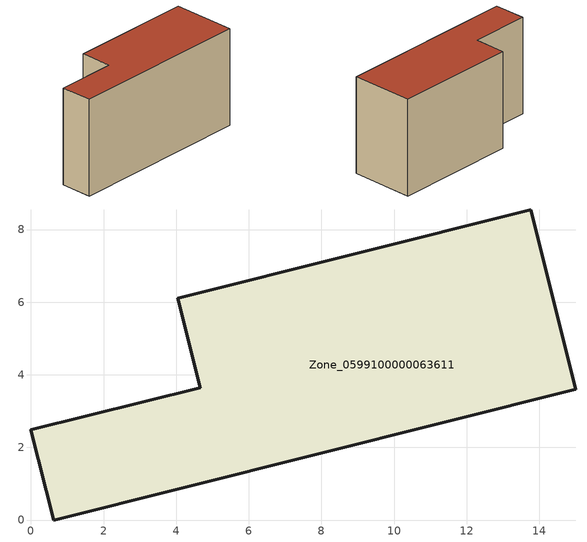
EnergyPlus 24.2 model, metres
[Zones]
Zone_0599100000063611
 floor ground (C_G): 0,2.49 4.66,3.65 4.04,6.11 13.76,8.54 15,3.6 0.63,0 z0
 wall outside (C_F): 4.66,3.65 0,2.49 0.63,0 15,3.6 13.76,8.54 4.04,6.11 4.66,3.65 z0:7.88
 roof outside (C_R): 13.76,8.54 4.04,6.11 4.66,3.65 0,2.49 0.63,0 15,3.6 z7.88
[BUILDING]
Pand.0599100000063611: North Axis=0; Terrain=City; Loads Convergence Tolerance Value=0.04; Temperature Convergence Tolerance Value=0.4; Solar Distribution=FullExterior; Maximum Number of Warmup Days=25; Minimum Number of Warmup Days=1
[Site:Location]
Rotterdam.The.Hague.AP_ZH_NLD Design_Conditions: Latitude=51.96; Longitude=4.45; Time Zone=1; Elevation=-4.5
[SITE:GROUNDTEMPERATURE:BUILDINGSURFACE]
18, 18, 18, 18, 18, 18, 18, 18, 18, 18, 18, 18
[MATERIAL] Thermal Absorptance=0.9; Solar Absorptance=0.7; Visible Absorptance=0.7
Name | Roughness | Thickness | Conductivity | Density | Specific Heat
G.TI.1975-1991 | MediumSmooth | 0.15 | 0.288461 | 540 | 1210
F.TI.1975-1991 | Rough | 0.3 | 0.230769 | 1920 | 840
R.TI.1975-1991 | MediumRough | 0.2 | 0.153846 | 1500 | 1000
[CONSTRUCTION]
C_G: G.TI.1975-1991
C_F: F.TI.1975-1991
C_R: R.TI.1975-1991
[ZONE]
Zone_0599100000063611: Type=1; Multiplier=1; Ceiling Height=Autocalculate; Volume=Autocalculate; Floor Area=autocalculate; Part of Total Floor Area=Yes
[ZONEINFILTRATION:DESIGNFLOWRATE]
Infil_Zone_0599100000063611: Zone or ZoneList or Space or SpaceList=Zone_0599100000063611; Schedule=AlwaysOn; Design Flow Rate Calculation Method=Flow/Area; Flow Rate per Floor Area=0.003; Constant Term Coefficient=1; Temperature Term Coefficient=0; Velocity Term Coefficient=0; Velocity Squared Term Coefficient=0
[HVACTEMPLATE:ZONE:IDEALLOADSAIRSYSTEM]
Zone_0599100000063611: Maximum Heating Supply Air Temperature=50; Minimum Cooling Supply Air Temperature=13; Maximum Heating Supply Air Humidity Ratio=0.0156; Minimum Cooling Supply Air Humidity Ratio=0.0077; Heating Limit=NoLimit; Cooling Limit=NoLimit; Dehumidification Control Type=ConstantSensibleHeatRatio; Cooling Sensible Heat Ratio=0.7; Dehumidification Setpoint=60; Humidification Control Type=None; Humidification Setpoint=30; Outdoor Air Method=None; Outdoor Air Flow Rate per Person=0.00944; Outdoor Air Flow Rate per Zone Floor Area=0; Outdoor Air Flow Rate per Zone=0; Demand Controlled Ventilation Type=None; Outdoor Air Economizer Type=NoEconomizer; Heat Recovery Type=None; Sensible Heat Recovery Effectiveness=0.7; Latent Heat Recovery Effectiveness=0.65
[ZONECONTROL:THERMOSTAT]
ThermostatControl_Zone_0599100000063611: Zone or ZoneList=Zone_0599100000063611; Control Type Schedule=DualSetpointControlType; Control 1=Thermostat_Zone_0599100000063611; Temperature Difference Between Cutout And Setpoint=0
[THERMOSTATSETPOINT:DUALSETPOINT]
Thermostat_Zone_0599100000063611: Heating Setpoint Temperature Schedule=HeatingSetpoint_Zone_0599100000063611; Cooling Setpoint Temperature Schedule=CoolingSetpoint_Zone_0599100000063611
[SCHEDULE:COMPACT]
HeatingSetpoint_Zone_0599100000063611: Through: 12/31, For: AllDays, Until: 24:00, 21
CoolingSetpoint_Zone_0599100000063611: Through: 12/31, For: AllDays, Until: 24:00, 24
DualSetpointControlType: Through: 12/31, For: AllDays, Until: 24:00, 4
AlwaysOn: Through: 12/31, For: AllDays, Until: 24:00, 1
